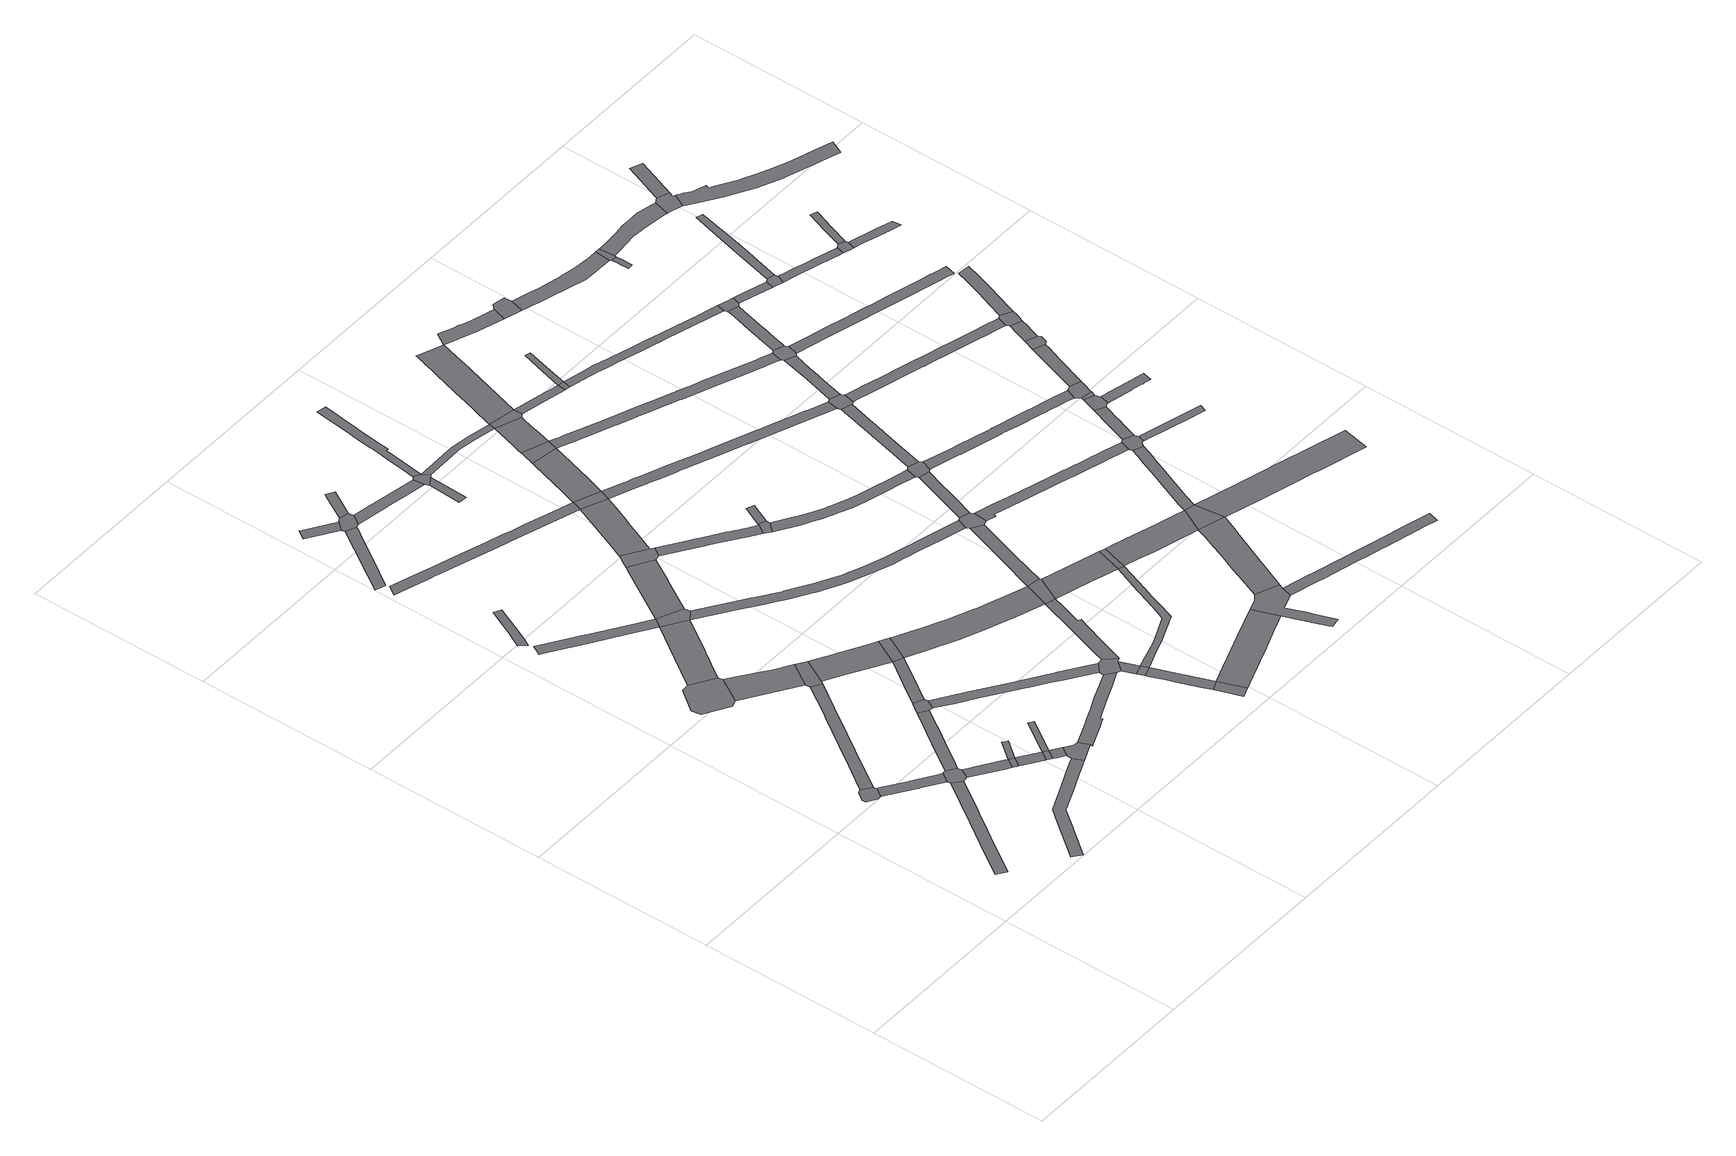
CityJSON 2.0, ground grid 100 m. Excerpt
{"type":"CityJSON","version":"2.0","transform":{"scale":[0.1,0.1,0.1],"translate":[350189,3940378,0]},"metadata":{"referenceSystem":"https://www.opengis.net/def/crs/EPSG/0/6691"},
"CityObjects":{
"road1":{"type":"Road","attributes":{"RoadStructureAttribute.sectionType":"1"},"geometry":[{"type":"MultiSurface","lod":"1","boundaries":[[[0,1,2,3,4,5,6,7,8,9,10,11,12,13,14]]]}]},
"road2":{"type":"Road","geometry":[{"type":"MultiSurface","lod":"1","boundaries":[[[15,16,17,18,19,20,21,22]]]}]},
"road3":{"type":"Road","attributes":{"RoadStructureAttribute.sectionType":"1"},"geometry":[{"type":"MultiSurface","lod":"1","boundaries":[[[23,24,25,26,27,28,21,20,29,30,31,32,33]]]}]},
"road4":{"type":"Road","attributes":{"RoadStructureAttribute.sectionType":"1"},"geometry":[{"type":"MultiSurface","lod":"1","boundaries":[[[34,35,36,37,38,39,40,41,42,43,44,45,46,47,48,49,50,51,52,53,54,55]]]}]},
"road5":{"type":"Road","geometry":[{"type":"MultiSurface","lod":"1","boundaries":[[[14,13,56,57,58,59,23,33]]]}]},
"road6":{"type":"Road","attributes":{"RoadStructureAttribute.sectionType":"1"},"geometry":[{"type":"MultiSurface","lod":"1","boundaries":[[[60,61,62,63,64,65,66,67,68,69,70,71,15,22,72,73,74,75,76,77,78]]]}]},
"road7":{"type":"Road","geometry":[{"type":"MultiSurface","lod":"1","boundaries":[[[79,80,81,82,83,84,85,86]]]}]},
"road8":{"type":"Road","attributes":{"RoadStructureAttribute.sectionType":"1"},"geometry":[{"type":"MultiSurface","lod":"1","boundaries":[[[87,88,89,57,56,90,91,92,93,94,95]]]}]},
"road9":{"type":"Road","geometry":[{"type":"MultiSurface","lod":"1","boundaries":[[[96,95,94,97]]]}]},
"road10":{"type":"Road","attributes":{"RoadStructureAttribute.sectionType":"1"},"geometry":[{"type":"MultiSurface","lod":"1","boundaries":[[[98,99,100,101,102,103,104,105,106,107,108,109,110,59,58]]]}]},
"road11":{"type":"Road","attributes":{"RoadStructureAttribute.sectionType":"1"},"geometry":[{"type":"MultiSurface","lod":"1","boundaries":[[[111,112,113,114,115,116,117,118,119,120]]]}]},
"road12":{"type":"Road","attributes":{"RoadStructureAttribute.sectionType":"1"},"geometry":[{"type":"MultiSurface","lod":"1","boundaries":[[[121,122,123,124,96,97]]]}]},
"road13":{"type":"Road","attributes":{"RoadStructureAttribute.sectionType":"1"},"geometry":[{"type":"MultiSurface","lod":"1","boundaries":[[[125,126,127,95,96]]]}]},
"road14":{"type":"Road","attributes":{"RoadStructureAttribute.sectionType":"1"},"geometry":[{"type":"MultiSurface","lod":"1","boundaries":[[[85,128,129,130,131,132,86]]]}]},
"road15":{"type":"Road","geometry":[{"type":"MultiSurface","lod":"1","boundaries":[[[133,134,123,122,135]]]}]},
"road16":{"type":"Road","attributes":{"RoadStructureAttribute.sectionType":"1"},"geometry":[{"type":"MultiSurface","lod":"1","boundaries":[[[136,137,138,139,140,141,142,143,144,145,146,147,148,149,150,151]]]}]},
"road17":{"type":"Road","attributes":{"RoadStructureAttribute.sectionType":"1"},"geometry":[{"type":"MultiSurface","lod":"1","boundaries":[[[133,135,152,153,154]]]}]},
"road18":{"type":"Road","geometry":[{"type":"MultiSurface","lod":"1","boundaries":[[[155,156,157,158,159,160,161,162,163,154,153,34,55]]]}]},
"road19":{"type":"Road","geometry":[{"type":"MultiSurface","lod":"1","boundaries":[[[164,165,166,104,103,167,168]]]}]},
"road20":{"type":"Road","attributes":{"RoadStructureAttribute.sectionType":"1"},"geometry":[{"type":"MultiSurface","lod":"1","boundaries":[[[169,170,171,172,134,133]]]}]},
"road21":{"type":"Road","attributes":{"RoadStructureAttribute.sectionType":"1"},"geometry":[{"type":"MultiSurface","lod":"1","boundaries":[[[173,174,175,176,177,178,179,180,181,182,183,184,185,186,187,188,189,190]]]}]},
"road22":{"type":"Road","geometry":[{"type":"MultiSurface","lod":"1","boundaries":[[[77,191,192,130,129,78]]]}]},
"road23":{"type":"Road","attributes":{"RoadStructureAttribute.sectionType":"1"},"geometry":[{"type":"MultiSurface","lod":"1","boundaries":[[[193,194,195,196,197,198,199,200]]]}]},
"road24":{"type":"Road","attributes":{"RoadStructureAttribute.sectionType":"1"},"geometry":[{"type":"MultiSurface","lod":"1","boundaries":[[[201,202,203,204,205,206,165,164,207,208,209,210,211,212,213]]]}]},
"road25":{"type":"Road","geometry":[{"type":"MultiSurface","lod":"1","boundaries":[[[145,144,214,215,216]]]}]},
"road26":{"type":"Road","attributes":{"RoadStructureAttribute.sectionType":"1"},"geometry":[{"type":"MultiSurface","lod":"1","boundaries":[[[217,218,219,220,221,222,192,191,223,224,225,226,213]]]}]},
"road27":{"type":"Road","geometry":[{"type":"MultiSurface","lod":"1","boundaries":[[[227,228,229,230,195,194,173,190]]]}]},
"road28":{"type":"Road","attributes":{"RoadStructureAttribute.sectionType":"1"},"geometry":[{"type":"MultiSurface","lod":"1","boundaries":[[[231,232,233,234,235,236,237,238,239,240,241,242,243,244,245,246,247,248,249,250,251,252,253,254,255,256,257,258,259,260,261]]]}]},
"road29":{"type":"Road","attributes":{"RoadStructureAttribute.sectionType":"1"},"geometry":[{"type":"MultiSurface","lod":"1","boundaries":[[[262,263,264,265,266,267,268,269,270,161,160,271,272,273,274,275,276,277,278]]]}]},
"road30":{"type":"Road","attributes":{"RoadStructureAttribute.sectionType":"1"},"geometry":[{"type":"MultiSurface","lod":"1","boundaries":[[[167,279,280,281,282,283,284,285,286,287,288,289,290,291,292,293,294,295,296,297,298,299,300,301,168]]]}]},
"road31":{"type":"Road","attributes":{"RoadStructureAttribute.sectionType":"1"},"geometry":[{"type":"MultiSurface","lod":"1","boundaries":[[[302,303,304,305,306,307,145,216]]]}]},
"road32":{"type":"Road","attributes":{"RoadStructureAttribute.sectionType":"1"},"geometry":[{"type":"MultiSurface","lod":"1","boundaries":[[[308,309,310,311,312,230,229]]]}]},
"road33":{"type":"Road","geometry":[{"type":"MultiSurface","lod":"1","boundaries":[[[217,213,212,313]]]}]},
"road34":{"type":"Road","attributes":{"RoadStructureAttribute.sectionType":"1"},"geometry":[{"type":"MultiSurface","lod":"1","boundaries":[[[314,315,316,317,318,319,320,321,322,228,227]]]}]},
"road35":{"type":"Road","geometry":[{"type":"MultiSurface","lod":"1","boundaries":[[[323,324,325,326,327,328,329,305,304,330]]]}]},
"road36":{"type":"Road","attributes":{"RoadStructureAttribute.sectionType":"1"},"geometry":[{"type":"MultiSurface","lod":"1","boundaries":[[[331,332,333,80,79,334,335,336,337,338,339,214,340,341,342,343,344,345,346,347,348,349,350,351,352,353,354,355,356,357,358,359,360,361,362,363,364,365,366,367,368,369,370,371,372,373,374,375,376,377,378,379,380,381,382,383,384,385,386,215,214,144]]]}]},
"road37":{"type":"Road","geometry":[{"type":"MultiSurface","lod":"1","boundaries":[[[387,388,389,390,391,290,289,262,278]]]}]},
"road38":{"type":"Road","attributes":{"RoadStructureAttribute.sectionType":"1"},"geometry":[{"type":"MultiSurface","lod":"1","boundaries":[[[392,393,394,395,396,397]]]}]},
"road39":{"type":"Road","attributes":{"RoadStructureAttribute.sectionType":"1"},"geometry":[{"type":"MultiSurface","lod":"1","boundaries":[[[398,399,400,388,387]]]}]},
"road40":{"type":"Road","geometry":[{"type":"MultiSurface","lod":"1","boundaries":[[[401,399,398,402,403]]]}]},
"road41":{"type":"Road","attributes":{"RoadStructureAttribute.sectionType":"1"},"geometry":[{"type":"MultiSurface","lod":"1","boundaries":[[[403,404,405,406,407,408,409,410,411,412,401]]]}]},
"road42":{"type":"Road","attributes":{"RoadStructureAttribute.sectionType":"1"},"geometry":[{"type":"MultiSurface","lod":"1","boundaries":[[[413,414,415,416,417,418,419,420,421,422,423,424,313,212,425,426,427,428,429,430,431,432,433,434]]]}]},
"road43":{"type":"Road","geometry":[{"type":"MultiSurface","lod":"1","boundaries":[[[435,436,437,319,318,392,397]]]}]},
"road44":{"type":"Road","attributes":{"RoadStructureAttribute.sectionType":"1"},"geometry":[{"type":"MultiSurface","lod":"1","boundaries":[[[246,438,325,324,439,440,441,442,443]]]}]},
"road45":{"type":"Road","geometry":[{"type":"MultiSurface","lod":"1","boundaries":[[[444,445,446,409,408]]]}]},
"road46":{"type":"Road","attributes":{"RoadStructureAttribute.sectionType":"1"},"geometry":[{"type":"MultiSurface","lod":"1","boundaries":[[[447,448,449,450,451,452,453,454,455,456,457,323,330,458,459,460,461,462,463,464,465,466]]]}]},
"road47":{"type":"Road","geometry":[{"type":"MultiSurface","lod":"1","boundaries":[[[246,443,467,247]]]}]},
"road48":{"type":"Road","attributes":{"RoadStructureAttribute.sectionType":"1"},"geometry":[{"type":"MultiSurface","lod":"1","boundaries":[[[436,468,469,470,471,472,473,474,475,476,477,478,479,480,481,482,483,484,485,486,487,437]]]}]},
"road49":{"type":"Road","attributes":{"RoadStructureAttribute.sectionType":"1"},"geometry":[{"type":"MultiSurface","lod":"1","boundaries":[[[488,489,490,491,492,493,436,435,494,495,496,497,498]]]}]},
"road50":{"type":"Road","attributes":{"RoadStructureAttribute.sectionType":"1"},"geometry":[{"type":"MultiSurface","lod":"1","boundaries":[[[499,500,501,502,503,247,467,504,505,506,507,508,509,510]]]}]},
"road51":{"type":"Road","geometry":[{"type":"MultiSurface","lod":"1","boundaries":[[[465,511,512,513,514,466]]]}]},
"road52":{"type":"Road","attributes":{"RoadStructureAttribute.sectionType":"1"},"geometry":[{"type":"MultiSurface","lod":"1","boundaries":[[[515,409,446,516,517,518,519,520,521,522,523,524,525,526]]]}]},
"road53":{"type":"Road","attributes":{"RoadStructureAttribute.sectionType":"1"},"geometry":[{"type":"MultiSurface","lod":"1","boundaries":[[[527,528,529,530,531,532,533,399,401,534,535,536,537,538,539,540,541]]]}]},
"road54":{"type":"Road","geometry":[{"type":"MultiSurface","lod":"1","boundaries":[[[542,543,413,434,544]]]}]},
"road55":{"type":"Road","attributes":{"RoadStructureAttribute.sectionType":"1"},"geometry":[{"type":"MultiSurface","lod":"1","boundaries":[[[513,545,546,547,514]]]}]},
"road56":{"type":"Road","attributes":{"RoadStructureAttribute.sectionType":"1"},"geometry":[{"type":"MultiSurface","lod":"1","boundaries":[[[434,548,549,550,390,389,551,552,553,554,555,544,556,557,527,558,559,560,542,544]]]}]},
"road57":{"type":"Road","geometry":[{"type":"MultiSurface","lod":"1","boundaries":[[[561,562,510,509,563]]]}]},
"road58":{"type":"Road","attributes":{"RoadStructureAttribute.sectionType":"1"},"geometry":[{"type":"MultiSurface","lod":"1","boundaries":[[[564,565,566,567,568,497,569,570,561,563]]]}]},
"road59":{"type":"Road","attributes":{"RoadStructureAttribute.sectionType":"1"},"geometry":[{"type":"MultiSurface","lod":"1","boundaries":[[[543,571,572,573,574,575,576,577,578,579,580,581,582,413]]]}]},
"road60":{"type":"Road","geometry":[{"type":"MultiSurface","lod":"1","boundaries":[[[497,568,583,584,585,586,498]]]}]},
"road61":{"type":"Road","attributes":{"RoadStructureAttribute.sectionType":"1"},"geometry":[{"type":"MultiSurface","lod":"1","boundaries":[[[587,588,589,590,591,592,593,594,595,596,597,598,599,600,512,511,601,602,603,604,605,606,607,608,609,610,611,612,613,614]]]}]},
"road62":{"type":"Road","geometry":[{"type":"MultiSurface","lod":"1","boundaries":[[[525,615,616,617,618,619,620,621,622,623,624,625,626,627,628,526]]]}]},
"road63":{"type":"Road","geometry":[{"type":"MultiSurface","lod":"1","boundaries":[[[629,630,558,527,541]]]}]},
"road64":{"type":"Road","geometry":[{"type":"MultiSurface","lod":"1","boundaries":[[[631,632,633,364,363,576,575,634]]]}]},
"road65":{"type":"Road","attributes":{"RoadStructureAttribute.sectionType":"1"},"geometry":[{"type":"MultiSurface","lod":"1","boundaries":[[[443,635,636,637,638,639,640,641,642,643,644,645,646,647,648,649,650,651,652,653,654,655,656,657,658,659,660,661,662,663,664,665,666,667,668,669,670,671,467]]]}]},
"road66":{"type":"Road","attributes":{"RoadStructureAttribute.sectionType":"1"},"geometry":[{"type":"MultiSurface","lod":"1","boundaries":[[[672,673,674,675,676,677,678,679,680,681,682,683,684,685,686,498,586,687,688,689,690,691]]]}]},
"road67":{"type":"Road","attributes":{"RoadStructureAttribute.sectionType":"1"},"geometry":[{"type":"MultiSurface","lod":"1","boundaries":[[[692,586,585,693,694,695]]]}]},
"road68":{"type":"Road","attributes":{"RoadStructureAttribute.sectionType":"1"},"geometry":[{"type":"MultiSurface","lod":"1","boundaries":[[[696,633,632,697,698,699,700,701,702]]]}]},
"road69":{"type":"Road","geometry":[{"type":"MultiSurface","lod":"1","boundaries":[[[703,695,694,704]]]}]},
"road70":{"type":"Road","attributes":{"RoadStructureAttribute.sectionType":"1"},"geometry":[{"type":"MultiSurface","lod":"1","boundaries":[[[705,706,707,708,709,630,629,710,711,712,713]]]}]},
"road71":{"type":"Road","attributes":{"RoadStructureAttribute.sectionType":"1"},"geometry":[{"type":"MultiSurface","lod":"1","boundaries":[[[712,714,715,716,717,718,719,626,625,720,721,722,723,724,725]]]}]},
"road72":{"type":"Road","geometry":[{"type":"MultiSurface","lod":"1","boundaries":[[[701,726,727,728,729,587,614,702]]]}]},
"road73":{"type":"Road","attributes":{"RoadStructureAttribute.sectionType":"1"},"geometry":[{"type":"MultiSurface","lod":"1","boundaries":[[[509,730,731,732,733,734,735,736,737,738,739,740,741,742,743,744,745,746,747,748,749,750,751,752,753,754,755,756,757,758,759,760,761,762,763,764,765,766,767,768,769,770,771,772,773,774,563]]]}]},
"road74":{"type":"Road","attributes":{"RoadStructureAttribute.sectionType":"1"},"geometry":[{"type":"MultiSurface","lod":"1","boundaries":[[[775,776,777,778,695,703]]]}]},
"road75":{"type":"Road","attributes":{"RoadStructureAttribute.sectionType":"1"},"geometry":[{"type":"MultiSurface","lod":"1","boundaries":[[[779,780,781,782,783,784,785,786,787,788,789,790,791,792,793,794,795,796,797,798,799,800,801,802,803,804,805,806,807,631,634]]]}]},
"road76":{"type":"Road","attributes":{"RoadStructureAttribute.sectionType":"1"},"geometry":[{"type":"MultiSurface","lod":"1","boundaries":[[[728,808,809,810,811,812,813,814,815,816,817,818,729]]]}]},
"road77":{"type":"Road","attributes":{"RoadStructureAttribute.sectionType":"1"},"geometry":[{"type":"MultiSurface","lod":"1","boundaries":[[[819,820,821,822,823,824,825,826,827,828,829,691]]]}]},
"road78":{"type":"Road","geometry":[{"type":"MultiSurface","lod":"1","boundaries":[[[713,712,725,830]]]}]},
"road79":{"type":"Road","attributes":{"RoadStructureAttribute.sectionType":"1"},"geometry":[{"type":"MultiSurface","lod":"1","boundaries":[[[831,832,833,834,835,836,837,838,839,840,624,623,841,842,843,844,845,846,847,848,849,850,851,852,853]]]}]},
"road80":{"type":"Road","geometry":[{"type":"MultiSurface","lod":"1","boundaries":[[[854,855,653,652,856,814,813,857,858]]]}]},
"road81":{"type":"Road","attributes":{"RoadStructureAttribute.sectionType":"1"},"geometry":[{"type":"MultiSurface","lod":"1","boundaries":[[[859,860,861,862,863,864,865,866,867,868,869,870,871,872,873,874,875,876,877,878,879,880,881,882,883,884,885,886,887,888,889,703,704]]]}]},
"road82":{"type":"Road","geometry":[{"type":"MultiSurface","lod":"1","boundaries":[[[822,821,890,891,892,893,894]]]}]},
"road83":{"type":"Road","attributes":{"RoadStructureAttribute.sectionType":"1"},"geometry":[{"type":"MultiSurface","lod":"1","boundaries":[[[895,896,897,898,899,900,901,902,903,904,905,906,907,908,909,910,713,830]]]}]},
"road84":{"type":"Road","attributes":{"RoadStructureAttribute.sectionType":"1"},"geometry":[{"type":"MultiSurface","lod":"1","boundaries":[[[911,912,913,914,915,916,917,918,919,920,921,922,727,726,923,924,925,926,927,928,929,930,931,932,933,934,935,936,937]]]}]},
"road85":{"type":"Road","attributes":{"RoadStructureAttribute.sectionType":"1"},"geometry":[{"type":"MultiSurface","lod":"1","boundaries":[[[938,939,940,855,854,941,942,943,944,945,946]]]}]},
"road86":{"type":"Road","geometry":[{"type":"MultiSurface","lod":"1","boundaries":[[[947,948,949,950,752,751,938,946]]]}]},
"road87":{"type":"Road","geometry":[{"type":"MultiSurface","lod":"1","boundaries":[[[951,952,953,954,955,956,792,791,905,904]]]}]},
"road88":{"type":"Road","attributes":{"RoadStructureAttribute.sectionType":"1"},"geometry":[{"type":"MultiSurface","lod":"1","boundaries":[[[725,957,958,959,960,961,962,963,964,965,966,967,968,969,970,971,972,830]]]}]},
"road89":{"type":"Road","attributes":{"RoadStructureAttribute.sectionType":"1"},"geometry":[{"type":"MultiSurface","lod":"1","boundaries":[[[890,973,974,975,976,977,978,979,980,981,982,983,984,985,986,987,988,989,990,991,992,993,891]]]}]},
"road90":{"type":"Road","attributes":{"RoadStructureAttribute.sectionType":"1"},"geometry":[{"type":"MultiSurface","lod":"1","boundaries":[[[994,995,996,956,955,997,998,999,1000,1001,1002]]]}]},
"road91":{"type":"Road","attributes":{"RoadStructureAttribute.sectionType":"1"},"geometry":[{"type":"MultiSurface","lod":"1","boundaries":[[[1003,1004,1005,950,949,1006,1007,1008,1009,1010,1011,1012,1013,1014]]]}]},
"road92":{"type":"Road","attributes":{"RoadStructureAttribute.sectionType":"1"},"geometry":[{"type":"MultiSurface","lod":"1","boundaries":[[[857,1015,1016,1017,1018,1019,1020,1021,1022,1023,1024,1025,1026,1027,1028,1029,1030,1031,1032,1033,1034,1035,1036,1037,1038,1039,1040,1041,1042,1043,1044,1045,1046,1047,1048,1049,1050,1051,1052,1053,1054,858]]]}]},
"road93":{"type":"Road","attributes":{"RoadStructureAttribute.sectionType":"1"},"geometry":[{"type":"MultiSurface","lod":"1","boundaries":[[[1055,1056,1057,1058,954,953,1059,1060,1061]]]}]},
"road94":{"type":"Road","geometry":[{"type":"MultiSurface","lod":"1","boundaries":[[[1001,1062,1063,1064,1065,1066,1067,1068,1069,1002]]]}]},
"road95":{"type":"Road","geometry":[{"type":"MultiSurface","lod":"1","boundaries":[[[1013,1070,1071,1072,877,876,1014]]]}]},
"road96":{"type":"Road","attributes":{"RoadStructureAttribute.sectionType":"1"},"geometry":[{"type":"MultiSurface","lod":"1","boundaries":[[[1073,1074,1066,1065]]]}]},
"road97":{"type":"Road","geometry":[{"type":"MultiSurface","lod":"1","boundaries":[[[1073,1075,1076,1077,1078,1079,1080,937,936,1074]]]}]},
"road98":{"type":"Road","attributes":{"RoadStructureAttribute.sectionType":"1"},"geometry":[{"type":"MultiSurface","lod":"1","boundaries":[[[1081,1082,1083,1084,1085,1086,1087]]]}]},
"road99":{"type":"Road","geometry":[{"type":"MultiSurface","lod":"1","boundaries":[[[1088,982,981,1081,1087,1089]]]}]},
"road100":{"type":"Road","attributes":{"RoadStructureAttribute.sectionType":"1"},"geometry":[{"type":"MultiSurface","lod":"1","boundaries":[[[1070,1090,1091,1092,1093,1094,1095,1096,1071]]]}]},
"road101":{"type":"Road","attributes":{"RoadStructureAttribute.sectionType":"1"},"geometry":[{"type":"MultiSurface","lod":"1","boundaries":[[[1097,1098,1099,1064,1063,1100,1101,1102,1103,1104,1105,1106]]]}]},
"road102":{"type":"Road","attributes":{"RoadStructureAttribute.sectionType":"1"},"geometry":[{"type":"MultiSurface","lod":"1","boundaries":[[[1107,1108,1109,1110,1111,1112,1113,1080,1079,1114,1115,1116,1117,1118,1119,1120,1121]]]}]},
"road103":{"type":"Road","attributes":{"RoadStructureAttribute.sectionType":"1"},"geometry":[{"type":"MultiSurface","lod":"1","boundaries":[[[1122,1123,1124,1125,1126,1127,1128,1129,1130,1131,1132,1133,1134,948,947,1135,1136,1137,1138,1139,1140,1141,1142,1143,1144,1145,1146,1147,1148,1149,1150]]]}]},
"road104":{"type":"Road","geometry":[{"type":"MultiSurface","lod":"1","boundaries":[[[1151,1093,1092,1152,1153,1154,1155]]]}]},
"road105":{"type":"Road","geometry":[{"type":"MultiSurface","lod":"1","boundaries":[[[1156,1157,1158,1159,1107,1121]]]}]},
"road106":{"type":"Road","attributes":{"RoadStructureAttribute.sectionType":"1"},"geometry":[{"type":"MultiSurface","lod":"1","boundaries":[[[1160,1161,1162,1163,1164,1165,1166,1167,1168,1169,1170,1171,1088,1089,1172,1173,1174,1175,1176,1177,1178,1179]]]}]},
"road107":{"type":"Road","attributes":{"RoadStructureAttribute.sectionType":"1"},"geometry":[{"type":"MultiSurface","lod":"1","boundaries":[[[1180,1181,1159,1158,1182,1183,1184,1185]]]}]},
"road108":{"type":"Road","geometry":[{"type":"MultiSurface","lod":"1","boundaries":[[[1184,1186,1187,1188,1189,1034,1033,1185]]]}]},
"road109":{"type":"Road","attributes":{"RoadStructureAttribute.sectionType":"1"},"geometry":[{"type":"MultiSurface","lod":"1","boundaries":[[[1154,1190,1191,1192,1193,1194,1195,1155]]]}]},
"road110":{"type":"Road","attributes":{"RoadStructureAttribute.sectionType":"1"},"geometry":[{"type":"MultiSurface","lod":"1","boundaries":[[[1196,1197,1198,1199,1200,1201,1202,1203,1153,1152,1204,1205,1206,1207,1208,1209,1210]]]}]},
"road111":{"type":"Road","attributes":{"RoadStructureAttribute.sectionType":"1"},"geometry":[{"type":"MultiSurface","lod":"1","boundaries":[[[1211,1212,1213,1214,1215,1216,1217,1218,1219,1220,1221,1222,1223,1224,1225,1226,1227,1189,1188]]]}]},
"road112":{"type":"Road","geometry":[{"type":"MultiSurface","lod":"1","boundaries":[[[1228,1229,1230,1231,1160,1179,1232,1233,1234]]]}]},
"road113":{"type":"Road","geometry":[{"type":"MultiSurface","lod":"1","boundaries":[[[1235,1236,1237,1196,1210,1238,1239]]]}]},
"road114":{"type":"Road","attributes":{"RoadStructureAttribute.sectionType":"1"},"geometry":[{"type":"MultiSurface","lod":"1","boundaries":[[[1240,1241,1242,1243,1244,1237,1236]]]}]},
"road115":{"type":"Road","attributes":{"RoadStructureAttribute.sectionType":"1"},"geometry":[{"type":"MultiSurface","lod":"1","boundaries":[[[1230,1245,1246,1247,1231]]]}]},
"road116":{"type":"Road","attributes":{"RoadStructureAttribute.sectionType":"1"},"geometry":[{"type":"MultiSurface","lod":"1","boundaries":[[[1248,1249,1250,1235,1239,1251,1252,1253,1254,1255,1256,1257]]]}]},
"road117":{"type":"Road","attributes":{"RoadStructureAttribute.sectionType":"1"},"geometry":[{"type":"MultiSurface","lod":"1","boundaries":[[[1258,1259,1260,1261,1262,1263,1264,1265,1266,1267,1268,1269,1270,1271,1272,1273,1274,1275,1228,1234,1276,1277,1278,1279,1280,1281,1282,1283,1284,1285]]]}]}
},
"vertices":[
[528,687,0],[447,565,0],[442,558,0],[439,554,0],[318,374,0],[231,244,0],[282,210,0],[307,248,0],[422,421,0],[481,507,0],[506,544,0],[508,548,0],[537,590,0],[654,765,0],[608,807,0],
[308,1108,0],[289,1104,0],[255,1055,0],[259,1034,0],[310,1003,0],[330,1004,0],[363,1055,0],[359,1073,0],
[637,876,0],[615,891,0],[501,964,0],[497,967,0],[487,974,0],[387,1039,0],[466,913,0],[473,908,0],[486,900,0],[500,892,0],[604,824,0],
[1094,468,0],[1067,456,0],[1048,447,0],[1030,439,0],[862,363,0],[831,349,0],[756,315,0],[701,244,0],[570,73,0],[547,42,0],[594,6,0],[697,139,0],[710,156,0],[712,158,0],[792,264,0],[823,278,0],[826,279,0],[876,302,0],[945,333,0],[1041,376,0],[1043,377,0],[1119,412,0],
[685,771,0],[712,823,0],[707,844,0],[657,878,0],
[678,1656,0],[644,1605,0],[626,1578,0],[607,1549,0],[579,1509,0],[576,1504,0],[526,1431,0],[525,1428,0],[468,1345,0],[464,1338,0],[440,1303,0],[317,1122,0],[508,1296,0],[510,1299,0],[576,1396,0],[687,1561,0],[733,1631,0],[783,1707,0],[733,1740,0],
[515,2121,0],[386,2198,0],[344,2194,0],[256,2075,0],[265,2023,0],[399,1942,0],[437,1954,0],[520,2095,0],
[891,706,0],[809,759,0],[808,760,0],[702,758,0],[703,757,0],[841,666,0],[862,652,0],[871,646,0],[905,696,0],
[932,678,0],[899,628,0],
[740,889,0],[763,923,0],[817,1005,0],[862,1072,0],[882,1101,0],[947,1199,0],[897,1232,0],[843,1152,0],[819,1117,0],[814,1110,0],[729,984,0],[712,959,0],[665,890,0],
[169,3006,0],[202,3077,0],[251,3179,0],[266,3211,0],[225,3230,0],[199,3175,0],[162,3096,0],[154,3081,0],[111,2996,0],[146,2959,0],
[946,596,0],[1011,553,0],[1044,603,0],[948,667,0],
[1007,777,0],[1001,781,0],[982,795,0],
[684,1795,0],[728,1766,0],[809,1896,0],[718,1952,0],[671,1986,0],
[1071,586,0],[1044,604,0],[1038,536,0],
[125,2879,0],[134,2874,0],[162,2856,0],[254,2796,0],[322,2752,0],[357,2729,0],[472,2655,0],[581,2584,0],[626,2555,0],[659,2605,0],[582,2655,0],[453,2739,0],[396,2776,0],[380,2787,0],[365,2797,0],[154,2933,0],
[1053,525,0],[1096,497,0],[1129,547,0],
[1123,413,0],[1133,418,0],[1214,454,0],[1218,456,0],[1223,444,0],[1229,447,0],[1199,514,0],[1176,515,0],[1148,534,0],
[993,1266,0],[938,1292,0],[904,1243,0],[970,1196,0],[995,1248,0],
[1131,678,0],[1190,767,0],[1164,783,0],[1061,628,0],
[244,4127,0],[241,4123,0],[207,4070,0],[188,4041,0],[160,3996,0],[159,3994,0],[94,3897,0],[69,3859,0],[66,3854,0],[8,3763,0],[65,3745,0],[117,3824,0],[165,3896,0],[246,4019,0],[249,4024,0],[274,4061,0],[292,4089,0],[301,4103,0],
[795,1725,0],[866,1861,0],
[164,4196,0],[239,4147,0],[278,4194,0],[208,4239,0],[198,4246,0],[127,4291,0],[113,4300,0],[81,4250,0],
[1075,1496,0],[1014,1406,0],[990,1370,0],[985,1362,0],[979,1354,0],[960,1325,0],[1008,1289,0],[1042,1340,0],[1085,1403,0],[1086,1405,0],[1151,1503,0],[1163,1522,0],[1109,1546,0],
[753,2475,0],[804,2513,0],[798,2543,0],
[1180,1686,0],[1136,1708,0],[1080,1740,0],[984,1793,0],[980,1796,0],[915,1833,0],[864,1686,0],[944,1640,0],[962,1630,0],[1029,1592,0],
[321,4112,0],[358,4167,0],[353,4194,0],[301,4205,0],
[37,3673,0],[138,3641,0],[141,3640,0],[142,3640,0],[226,3614,0],[263,3602,0],[270,3600,0],[538,3516,0],[640,3485,0],[678,3473,0],[696,3467,0],[702,3466,0],[834,3425,0],[922,3397,0],[963,3385,0],[1048,3358,0],[1067,3415,0],[900,3467,0],[857,3480,0],[808,3495,0],[730,3519,0],[724,3521,0],[684,3534,0],[673,3537,0],[599,3560,0],[514,3586,0],[390,3625,0],[303,3652,0],[278,3660,0],[170,3694,0],[71,3725,0],
[1648,713,0],[1494,646,0],[1443,623,0],[1423,612,0],[1357,583,0],[1355,582,0],[1337,574,0],[1334,573,0],[1316,565,0],[1252,457,0],[1354,502,0],[1356,503,0],[1403,524,0],[1398,537,0],[1511,588,0],[1611,633,0],[1698,674,0],
[1062,1134,0],[1150,1076,0],[1187,1051,0],[1311,969,0],[1359,937,0],[1362,935,0],[1444,881,0],[1496,844,0],[1498,842,0],[1581,786,0],[1649,740,0],[1696,781,0],[1654,810,0],[1551,879,0],[1530,893,0],[1517,902,0],[1413,969,0],[1369,999,0],[1362,1003,0],[1360,1005,0],[1352,1010,0],[1169,1132,0],[1157,1140,0],
[895,2705,0],[909,2729,0],[987,2861,0],[860,2938,0],[838,2902,0],[797,2834,0],
[435,4338,0],[426,4343,0],[391,4363,0],[375,4334,0],[309,4218,0],
[1232,1659,0],
[503,4080,0],[521,4077,0],[589,4065,0],[594,4064,0],[735,4039,0],[728,4102,0],[499,4142,0],[476,4146,0],[475,4146,0],
[1050,2918,0],[1031,2931,0],[903,3013,0],[899,3004,0],[877,2968,0],[876,2965,0],[874,2963,0],[1016,2867,0],
[583,2491,0],[510,2383,0],[498,2364,0],[571,2203,0],[594,2238,0],[600,2247,0],[618,2273,0],[624,2282,0],[704,2402,0],[924,2359,0],[932,2353,0],[1055,2269,0],[1056,2268,0],[1106,2234,0],[1131,2217,0],[1158,2199,0],[1233,2154,0],[1286,2122,0],[1299,2115,0],[1360,2084,0],[1362,2083,0],[1373,2078,0],[1375,2077,0],[1418,2056,0],[1496,2024,0],[1554,2001,0],[1654,1969,0],[1717,1952,0],[1730,1948,0],[1797,1930,0],[1808,1927,0],[1925,1896,0],[2061,1858,0],[2081,1915,0],[1837,1981,0],[1832,1982,0],[1817,1987,0],[1730,2010,0],[1725,2012,0],[1674,2026,0],[1602,2048,0],[1577,2056,0],[1484,2093,0],[1479,2095,0],[1446,2108,0],[1390,2136,0],[1376,2144,0],[1374,2145,0],[1321,2171,0],[1185,2254,0],[1184,2254,0],[1174,2261,0],[1074,2329,0],[1051,2344,0],[910,2439,0],[815,2505,0],
[1721,666,0],[1764,720,0],[1783,726,0],[1726,786,0],[1712,784,0],
[746,4016,0],[736,3836,0],[735,3834,0],[745,3833,0],[783,3831,0],[790,4046,0],
[1748,596,0],[1804,617,0],[1796,639,0],
[1820,577,0],[1753,583,0],[1764,556,0],
[1769,542,0],[1803,456,0],[1818,418,0],[1862,300,0],[1884,246,0],[1938,270,0],[1904,359,0],[1883,413,0],[1857,480,0],
[1919,1376,0],[1815,1411,0],[1709,1448,0],[1649,1468,0],[1638,1472,0],[1490,1535,0],[1488,1536,0],[1369,1591,0],[1367,1592,0],[1366,1593,0],[1272,1639,0],[1267,1642,0],[1292,1460,0],[1339,1438,0],[1365,1426,0],[1367,1425,0],[1370,1423,0],[1429,1396,0],[1563,1342,0],[1625,1319,0],[1712,1287,0],[1871,1235,0],
[804,4059,0],[781,4096,0],[744,4115,0],
[932,3081,0],[1081,3049,0],[1105,3105,0],[1124,3148,0],[1159,3233,0],[1187,3301,0],
[1935,102,0],[1966,114,0],[1993,124,0],
[1471,2635,0],[1431,2662,0],[1382,2695,0],[1380,2697,0],[1360,2710,0],[1346,2720,0],[1293,2756,0],[1285,2762,0],[1240,2791,0],[1225,2801,0],[1201,2818,0],[1186,2754,0],[1249,2712,0],[1379,2623,0],[1381,2621,0],[1397,2611,0],[1410,2601,0],[1414,2599,0],[1442,2580,0],[1477,2631,0],
[1206,3358,0],
[811,4329,0],[822,4327,0],[823,4331,0],[823,4334,0],[833,4412,0],[846,4524,0],[847,4526,0],[853,4580,0],[856,4597,0],[872,4711,0],[874,4731,0],[876,4742,0],[823,4750,0],[797,4539,0],[787,4458,0],[783,4425,0],[781,4403,0],[779,4385,0],[763,4261,0],[758,4217,0],
[1128,4086,0],[1028,4101,0],[1027,4101,0],[1013,4100,0],[959,4100,0],[946,4099,0],[1006,4062,0],[1023,4063,0],[1119,4050,0],[1246,4024,0],[1255,4060,0],
[1130,3624,0],[1117,3581,0],[1115,3574,0],[1095,3504,0],[1075,3442,0],[1243,3471,0],[1243,3472,0],[1260,3530,0],[1278,3591,0],[1281,3599,0],[1314,3711,0],[1163,3734,0],
[1480,2554,0],[1521,2601,0],[1521,2623,0],[1479,2637,0],
[2254,388,0],[2068,153,0],[2135,180,0],[2154,187,0],[2173,194,0],[2228,215,0],[2263,228,0],[2282,237,0],[2384,276,0],[2426,292,0],[2488,316,0],[2435,456,0],
[2274,1118,0],[2212,951,0],[2182,872,0],[2156,801,0],[2142,765,0],[2129,740,0],[1974,671,0],[1936,621,0],[1998,644,0],[2165,717,0],[2182,764,0],[2186,775,0],[2221,872,0],[2244,935,0],[2306,1106,0],
[1995,1357,0],[1991,1367,0],[1929,1221,0],
[1537,2656,0],[1572,2733,0],[1531,2751,0],
[1801,1018,0],[1752,864,0],[1743,838,0],[1831,867,0],[1872,986,0],[1889,1034,0],[1870,1041,0],[1912,1170,0],[2128,1162,0],[2193,1142,0],[2316,1264,0],[2300,1269,0],[2282,1274,0],
[1188,3820,0],[1183,3803,0],[1331,3769,0],
[1349,3836,0],[1359,3873,0],[1361,3882,0],[1379,3950,0],[1386,3975,0],[1206,3884,0],[1195,3843,0],
[2050,1555,0],[2066,1603,0],[2067,1606,0],[2071,1618,0],[2132,1803,0],[2071,1840,0],[2062,1812,0],[2040,1745,0],[2022,1690,0],[2009,1652,0],[2001,1627,0],[1986,1580,0],
[1395,3981,0],[1398,3983,0],[1405,3987,0],[1404,4035,0],
[2211,2324,0],[2119,2349,0],[2008,2378,0],[1993,2382,0],[1932,2400,0],[1870,2420,0],[1863,2423,0],[1849,2428,0],[1791,2451,0],[1781,2456,0],[1767,2462,0],[1715,2487,0],[1634,2531,0],[1631,2533,0],[1604,2476,0],[1637,2459,0],[1668,2443,0],[1694,2429,0],[1732,2411,0],[1746,2404,0],[1780,2390,0],[1844,2364,0],[1914,2342,0],[1941,2334,0],[2003,2317,0],[2060,2303,0],[2086,2296,0],[2196,2267,0],
[2524,215,0],[2544,163,0],[2571,94,0],[2578,78,0],[2635,90,0],[2595,197,0],[2579,241,0],[2542,338,0],[2627,369,0],[2645,428,0],[2655,453,0],[2529,505,0],[2505,486,0],[2497,479,0],
[2309,1113,0],[2349,1255,0],
[2166,1890,0],[2157,1909,0],[2099,1925,0],[2158,1813,0],
[1287,3262,0],[1291,3261,0],[1292,3260,0],[1386,3223,0],[1389,3222,0],[1446,3200,0],[1542,3163,0],[1550,3160,0],[1576,3150,0],[1798,3064,0],[1853,3042,0],[1878,3033,0],[1902,3023,0],[1997,2986,0],[2105,2944,0],[2106,2944,0],[2143,2930,0],[2348,2851,0],[2359,2911,0],[2266,2947,0],[2249,2954,0],[2069,3024,0],[2008,3047,0],[1998,3051,0],[1884,3095,0],[1833,3115,0],[1726,3156,0],[1656,3183,0],[1648,3187,0],[1640,3190,0],[1521,3236,0],[1510,3240,0],[1389,3287,0],[1387,3288,0],[1354,3301,0],[1352,3301,0],[1297,3323,0],
[1421,4630,0],[1417,4614,0],[1415,4608,0],[1409,4590,0],[1405,4574,0],[1402,4566,0],[1385,4506,0],[1374,4471,0],[1374,4468,0],[1373,4467,0],[1336,4339,0],[1315,4268,0],[1315,4267,0],[1286,4168,0],[1260,4079,0],[1519,4428,0],[1522,4438,0],[1522,4439,0],[1522,4440,0],[1561,4577,0],
[1558,4003,0],[1545,3960,0],[1664,3934,0],[1669,3979,0],
[2156,2098,0],[2192,2015,0],[2193,2020,0],[2213,2080,0],[2227,2125,0],[2263,2236,0],[2205,2248,0],
[1702,3972,0],[1693,3928,0],
[2732,1145,0],[2638,1172,0],[2462,1223,0],[2421,1234,0],[2414,1236,0],[2388,1088,0],[2475,1061,0],[2724,993,0],[2791,1128,0],
[2701,929,0],[2675,866,0],[2652,808,0],[2612,709,0],[2607,699,0],[2586,646,0],[2688,531,0],[2730,629,0],[2806,803,0],[2813,819,0],[2834,864,0],[2871,952,0],
[2281,2245,0],[2300,2302,0],[2290,2320,0],[2231,2334,0],
[1353,3696,0],[1392,3681,0],[1394,3680,0],[1465,3653,0],[1465,3652,0],[1611,3596,0],[1620,3592,0],[1653,3579,0],[1757,3539,0],[1766,3535,0],[1945,3465,0],[1949,3463,0],[1962,3458,0],[2134,3392,0],[2139,3390,0],[2276,3337,0],[2282,3335,0],[2297,3328,0],[2332,3315,0],[2372,3299,0],[2376,3298,0],[2452,3269,0],[2466,3328,0],[2462,3330,0],[2393,3357,0],[2391,3357,0],[2214,3426,0],[2115,3464,0],[2091,3473,0],[2063,3484,0],[2036,3495,0],[1975,3519,0],[1973,3519,0],[1964,3523,0],[1880,3555,0],[1875,3557,0],[1761,3602,0],[1758,3603,0],[1748,3607,0],[1726,3616,0],[1624,3655,0],[1587,3669,0],[1395,3744,0],[1393,3745,0],[1362,3757,0],
[1735,4102,0],[1766,4223,0],[1738,4229,0],[1713,4137,0],
[2212,1798,0],[2217,1813,0],[2421,1754,0],[2421,1753,0],[2443,1747,0],[2540,1719,0],[2556,1715,0],[2638,1691,0],[2670,1682,0],[2732,1664,0],[2808,1643,0],[2823,1638,0],[2966,1598,0],[2984,1655,0],[2885,1683,0],[2830,1699,0],[2827,1700,0],[2794,1709,0],[2681,1741,0],[2675,1743,0],[2666,1746,0],[2576,1772,0],[2517,1789,0],[2510,1791,0],[2500,1793,0],[2444,1810,0],[2357,1836,0],[2267,1862,0],[2260,1864,0],
[2295,2341,0],[2353,2573,0],[2357,2587,0],[2358,2591,0],[2380,2681,0],[2413,2812,0],[2356,2832,0],[2300,2609,0],[2300,2607,0],[2298,2602,0],[2287,2557,0],
[1737,4508,0],[1814,4485,0],[1880,4466,0],[1903,4543,0],[1856,4556,0],[1772,4582,0],[1728,4598,0],[1709,4606,0],[1695,4610,0],[1684,4614,0],[1603,4646,0],
[2849,1116,0],
[3337,251,0],[3335,251,0],[3330,253,0],[3256,271,0],[3126,304,0],[2946,350,0],[2941,352,0],[2858,373,0],[2800,387,0],[2799,388,0],[2790,327,0],[2804,324,0],[2899,300,0],[2913,296,0],[3029,267,0],[3055,260,0],[3165,232,0],[3173,230,0],[3298,198,0],[3365,181,0],[3385,177,0],[3466,155,0],[3483,213,0],
[2435,2899,0],[2378,2917,0],[2351,2844,0],[2431,2821,0],[2444,2881,0],
[1716,3923,0],[1726,3921,0],[1863,3889,0],[1867,3888,0],[1871,3887,0],[1912,3875,0],[1981,3856,0],[1990,3853,0],[2082,3827,0],[2085,3826,0],[2174,3801,0],[2205,3792,0],[2235,3784,0],[2467,3718,0],[2485,3713,0],[2490,3711,0],[2519,3703,0],[2559,3691,0],[2572,3737,0],[2521,3751,0],[2472,3765,0],[2467,3766,0],[2263,3824,0],[2206,3840,0],[2188,3846,0],[2109,3868,0],[2092,3873,0],[1911,3926,0],[1905,3928,0],[1880,3935,0],[1835,3944,0],
[1975,4438,0],[1998,4515,0],[1993,4552,0],[1994,4557,0],[1928,4570,0],
[2874,1183,0],[2923,1303,0],[2942,1350,0],[2959,1391,0],[2960,1394,0],[2986,1456,0],[2988,1461,0],[2989,1463,0],[3008,1510,0],[3027,1556,0],[2973,1579,0],[2956,1538,0],[2935,1488,0],[2894,1387,0],[2886,1365,0],[2807,1175,0],
[3023,2106,0],[2961,2122,0],[2959,2123,0],[2849,2152,0],[2825,2159,0],[2709,2189,0],[2696,2193,0],[2685,2196,0],[2682,2196,0],[2572,2226,0],[2510,2243,0],[2449,2259,0],[2449,2198,0],[2453,2196,0],[2457,2195,0],[2618,2152,0],[2679,2136,0],[2692,2133,0],[2777,2109,0],[2783,2108,0],[2887,2079,0],[2940,2065,0],[2950,2062,0],[3024,2042,0],[3035,2039,0],[3094,2023,0],[3117,2080,0],
[2461,3254,0],[2427,3113,0],[2421,3087,0],[2458,2992,0],[2465,3021,0],[2476,3063,0],[2484,3094,0],[2492,3126,0],[2520,3231,0],
[2536,3241,0],[2550,3299,0],[2541,3319,0],[2483,3337,0],
[3034,1573,0],[3049,1584,0],[3057,1582,0],[3067,1620,0],[3058,1639,0],[3003,1664,0],
[2883,948,0],[3062,898,0],[3118,882,0],[3197,860,0],[3261,844,0],[3371,815,0],[3378,813,0],[3398,807,0],[3668,736,0],[3697,884,0],[3494,940,0],[3339,984,0],[3338,984,0],[3226,1014,0],[3175,1028,0],[3103,1047,0],
[2006,4429,0],[2024,4424,0],[2059,4413,0],[2066,4411,0],[2133,4392,0],[2335,4336,0],[2373,4335,0],[2474,4333,0],[2507,4333,0],[2515,4419,0],[2475,4420,0],[2458,4420,0],[2423,4424,0],[2376,4428,0],[2350,4431,0],[2319,4435,0],[2296,4439,0],[2263,4445,0],[2212,4456,0],[2155,4470,0],[2099,4486,0],
[3062,1839,0],[3061,1837,0],[3052,1808,0],[3082,1708,0],[3104,1774,0],[3105,1777,0],[3130,1850,0],[3135,1866,0],[3081,1895,0],
[2559,3634,0],[2529,3519,0],[2504,3419,0],[2544,3329,0],[2559,3392,0],[2579,3471,0],[2581,3480,0],[2587,3502,0],[2603,3563,0],[2610,3589,0],[2628,3658,0],[2569,3675,0],
[2456,2815,0],[2538,2793,0],[2572,2784,0],[2641,2766,0],[2645,2765,0],[2710,2747,0],[2824,2717,0],[2833,2714,0],[2865,2706,0],[2898,2697,0],[2950,2683,0],[2951,2683,0],[3086,2648,0],[3091,2646,0],[3110,2641,0],[3121,2638,0],[3207,2615,0],[3223,2611,0],[3295,2590,0],[3315,2647,0],[3227,2670,0],[3190,2680,0],[3173,2685,0],[3139,2694,0],[3054,2716,0],[3032,2722,0],[3007,2729,0],[2884,2762,0],[2882,2763,0],[2879,2764,0],[2848,2772,0],[2735,2802,0],[2734,2803,0],[2659,2822,0],[2653,2824,0],[2606,2837,0],[2540,2855,0],[2520,2860,0],[2492,2868,0],[2457,2877,0],
[3417,1524,0],[3394,1530,0],[3304,1555,0],[3238,1573,0],[3222,1536,0],[3287,1518,0],[3402,1486,0],
[3154,1878,0],[3165,1876,0],[3175,1930,0],[3167,1960,0],[3110,1980,0],[3105,1965,0],[3099,1947,0],[3091,1924,0],
[2644,3669,0],[2657,3713,0],[2631,3720,0],
[3176,1985,0],[3115,1995,0],
[3181,1999,0],[3191,2029,0],[3194,2037,0],[3201,2057,0],[3205,2070,0],[3143,2091,0],
[2516,4322,0],[2517,4280,0],[2517,4277,0],[2519,4228,0],[2548,4229,0],[2547,4297,0],[2547,4322,0],
[2541,4420,0],[2547,4332,0],
[2719,3647,0],[2820,3618,0],[2831,3615,0],[2844,3660,0],[2786,3677,0],[2785,3677,0],[2714,3697,0],
[3430,1875,0],[3289,1906,0],[3226,1920,0],[3197,1869,0],[3301,1847,0],[3317,1844,0],[3366,1833,0],[3371,1832,0],[3382,1830,0],[3418,1822,0],
[3240,2386,0],[3235,2370,0],[3227,2347,0],[3226,2343,0],[3196,2249,0],[3187,2222,0],[3165,2151,0],[3210,2085,0],[3224,2127,0],[3245,2189,0],[3249,2200,0],[3264,2243,0],[3279,2286,0],[3296,2333,0],[3306,2364,0],
[3395,3079,0],[3341,3093,0],[3300,3103,0],[3215,3125,0],[3210,3127,0],[3107,3154,0],[3025,3175,0],[2998,3183,0],[2982,3187,0],[2866,3217,0],[2769,3243,0],[2719,3256,0],[2659,3271,0],[2717,3193,0],[2826,3165,0],[2830,3164,0],[2923,3140,0],[2982,3124,0],[3125,3087,0],[3129,3086,0],[3151,3080,0],[3227,3061,0],[3245,3056,0],[3257,3053,0],[3326,3035,0],[3361,3026,0],[3374,3023,0],[3434,3007,0],[3449,3065,0],
[2848,3663,0],[2890,3598,0],[2908,3642,0],[2904,3662,0],[2862,3671,0],
[3324,2373,0],[3339,2413,0],[3328,2426,0],[3262,2449,0],
[2959,4413,0],[2932,4420,0],[2874,4431,0],[2850,4435,0],[2814,4436,0],[2799,4436,0],[2762,4435,0],[2740,4435,0],[2675,4427,0],[2640,4424,0],[2604,4422,0],[2551,4420,0],[2565,4334,0],[2572,4335,0],[2586,4336,0],[2708,4349,0],[2772,4345,0],[2778,4344,0],[2924,4328,0],[2934,4325,0],
[3286,2521,0],[3268,2466,0],[3340,2465,0],[3358,2516,0],[3369,2549,0],[3304,2572,0],
[3385,2594,0],[3395,2623,0],[3395,2624,0],[3333,2656,0],
[2952,3850,0],[2973,3932,0],[3033,4189,0],[2997,4200,0],[2947,4011,0],[2912,3870,0],
[3237,3549,0],[3191,3562,0],[3136,3578,0],[3119,3583,0],[3069,3597,0],[2996,3618,0],[2937,3634,0],[2921,3639,0],[2967,3577,0],[3070,3548,0],[3126,3532,0],[3129,3531,0],[3157,3523,0],[3211,3508,0],[3225,3504,0],
[3405,2652,0],[3436,2742,0],[3439,2753,0],[3445,2771,0],[3449,2780,0],[3453,2792,0],[3484,2886,0],[3491,2905,0],[3491,2908,0],[3513,2983,0],[3445,2989,0],[3427,2923,0],[3417,2893,0],[3405,2857,0],[3402,2848,0],[3397,2834,0],[3364,2743,0],
[3057,4372,0],[3045,4378,0],[3054,4404,0],[2989,4429,0],[2950,4320,0],[3008,4304,0],[3020,4300,0],
[3298,3532,0],[3294,3545,0],[3259,3561,0],[3263,3493,0],[3285,3487,0],
[3334,3657,0],[3374,3767,0],[3378,3778,0],[3339,3791,0],[3298,3675,0],
[3141,4631,0],[3074,4657,0],[2992,4437,0],
[3507,3472,0],[3452,3488,0],[3441,3491,0],[3338,3472,0],[3387,3458,0],[3463,3436,0],[3472,3434,0],[3475,3433,0],[3549,3412,0],[3543,3461,0],
[3809,4024,0],[3706,4057,0],[3590,4094,0],[3536,4113,0],[3492,4131,0],[3411,4166,0],[3353,4194,0],[3329,4205,0],[3217,4271,0],[3195,4284,0],[3201,4302,0],[3125,4328,0],[3118,4334,0],[3096,4349,0],[3094,4351,0],[3090,4353,0],[3082,4357,0],[3070,4365,0],[3031,4292,0],[3088,4254,0],[3188,4186,0],[3332,4106,0],[3469,4048,0],[3473,4046,0],[3595,4008,0],[3632,3996,0],[3706,3972,0],[3775,3950,0]
]}
